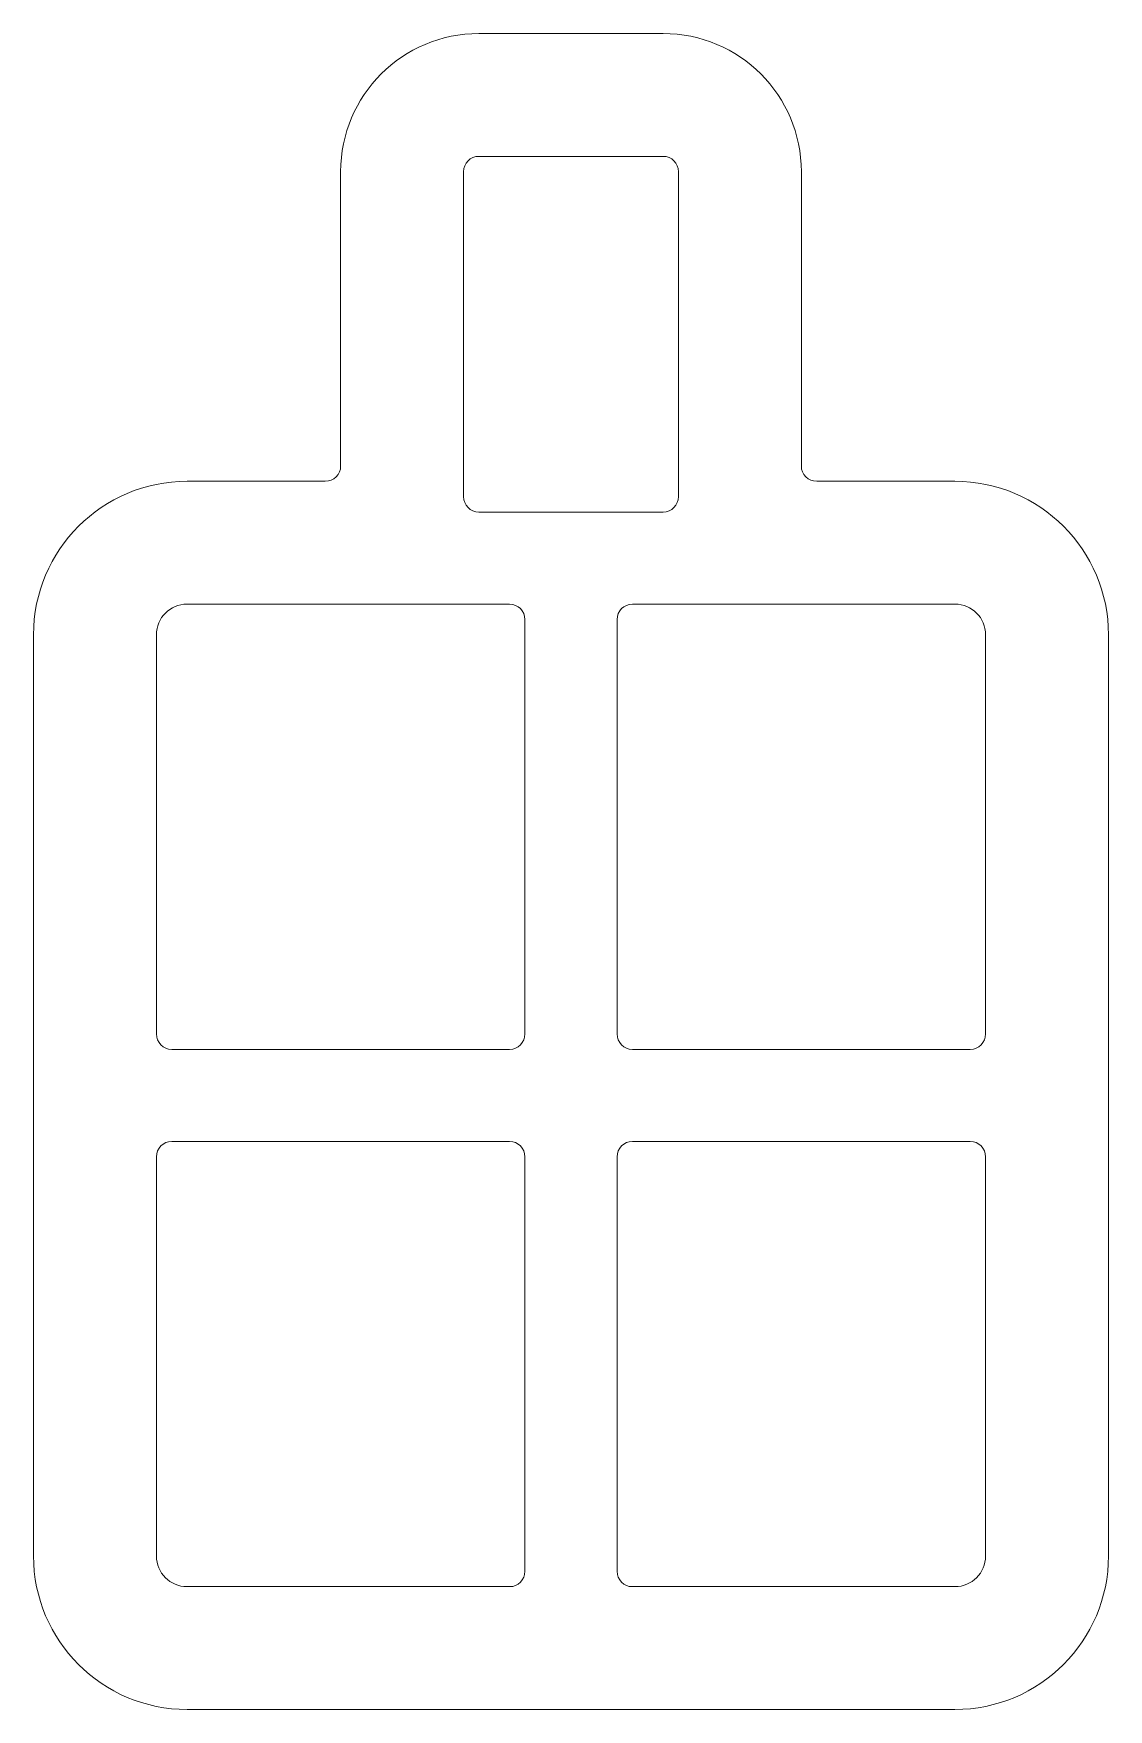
# Model space of a CAD drawing. Header units: millimetres. Extents: x -14.5 to 20.5, y -54.6 to 0.
import ezdxf

# ---------------------------------------------------------------- set-up
doc = ezdxf.new("R2010")
doc.units = ezdxf.units.MM
doc.layers.add('3', color=7, linetype='Continuous', true_color=0xffffff)
doc.layers.add('4', color=7, linetype='Continuous', true_color=0xffffff)

msp = doc.modelspace()

# ---------------------------------------------------------------- linework, layer by layer
at = {"layer": '3', "color": 2, "linetype": 'Continuous', "lineweight": 18}
for p, q in [((0, 0), (6, 0)), ((0, -4), (6, -4)), ((-4.5, -4.5), (-4.5, -14.084)), ((-0.5, -4.5), (-0.5, -15.084)), ((6.5, -15.084), (6.5, -4.5)), ((10.5, -14.084), (10.5, -4.5)), ((0, -15.584), (6, -15.584)), ((-9.499913, -18.584), (1, -18.584)), ((1.5, -32.584), (1.5, -19.084)), ((4.5, -32.584), (4.5, -19.084)), ((5, -18.584), (15.499913, -18.584)), ((-10.499913, -19.584), (-10.499913, -32.584)), ((16.499913, -19.584), (16.499913, -32.584)), ((-9.999913, -33.084), (1, -33.084)), ((5, -33.084), (15.999913, -33.084)), ((-9.999913, -36.084), (1, -36.084)), ((5, -36.084), (15.999913, -36.084)), ((-10.499913, -36.584), (-10.499913, -49.584)), ((1.5, -50.084), (1.5, -36.584)), ((4.5, -50.084), (4.5, -36.584)), ((16.499913, -36.584), (16.499913, -49.584)), ((-9.499913, -50.584), (1, -50.584)), ((5, -50.584), (15.499913, -50.584))]:
    msp.add_line(p, q, dxfattribs=at)
at = {"layer": '3', "color": 51, "linetype": 'Continuous', "lineweight": 18}
for p, q in [((-9.5, -14.584), (-5, -14.584)), ((11, -14.584), (15.5, -14.584)), ((-9.5, -54.584), (15.5, -54.584))]:
    msp.add_line(p, q, dxfattribs=at)
at = {"layer": '3', "color": 2, "linetype": 'Continuous', "lineweight": 18}
for centre, radius, start, end in [((0, -4.5), 4.5, 90, 180), ((6, -4.5), 4.5, 0, 90), ((0, -4.5), 0.5, 90, 180), ((6, -4.5), 0.5, 0, 90), ((-5, -14.084), 0.5, 270, 0), ((11, -14.084), 0.5, 180, 270), ((0, -15.084), 0.5, 180, 270), ((6, -15.084), 0.5, 270, 0), ((1, -19.084), 0.5, 0, 90), ((5, -19.084), 0.5, 90, 180), ((1, -32.584), 0.5, 270, 0), ((5, -32.584), 0.5, 180, 270), ((1, -36.584), 0.5, 0, 90), ((5, -36.584), 0.5, 90, 180), ((1, -50.084), 0.5, 270, 0), ((5, -50.084), 0.5, 180, 270)]:
    msp.add_arc(centre, radius, start, end, dxfattribs=at)
at = {"layer": '3', "color": 51, "linetype": 'Continuous', "lineweight": 18}
for centre, radius, start, end in [((-9.499913, -19.584), 1, 90, 180), ((15.499913, -19.584), 1, 0, 90), ((-9.999913, -32.584), 0.5, 180, 270), ((15.999913, -32.584), 0.5, 270, 0), ((-9.999913, -36.584), 0.5, 90, 180), ((15.999913, -36.584), 0.5, 0, 90), ((-9.499913, -49.584), 1, 180, 270), ((15.499913, -49.584), 1, 270, 0)]:
    msp.add_arc(centre, radius, start, end, dxfattribs=at)
at = {"layer": '4', "color": 51, "linetype": 'Continuous', "lineweight": 18}
for p, q in [((-14.5, -19.584), (-14.5, -49.584)), ((20.5, -19.584), (20.5, -49.584))]:
    msp.add_line(p, q, dxfattribs=at)
for centre, start, end in [((-9.5, -19.584), 90, 180), ((15.5, -19.584), 0, 90), ((-9.5, -49.584), 180, 270), ((15.5, -49.584), 270, 0)]:
    msp.add_arc(centre, 5, start, end, dxfattribs=at)

doc.saveas('drawing.dxf')
